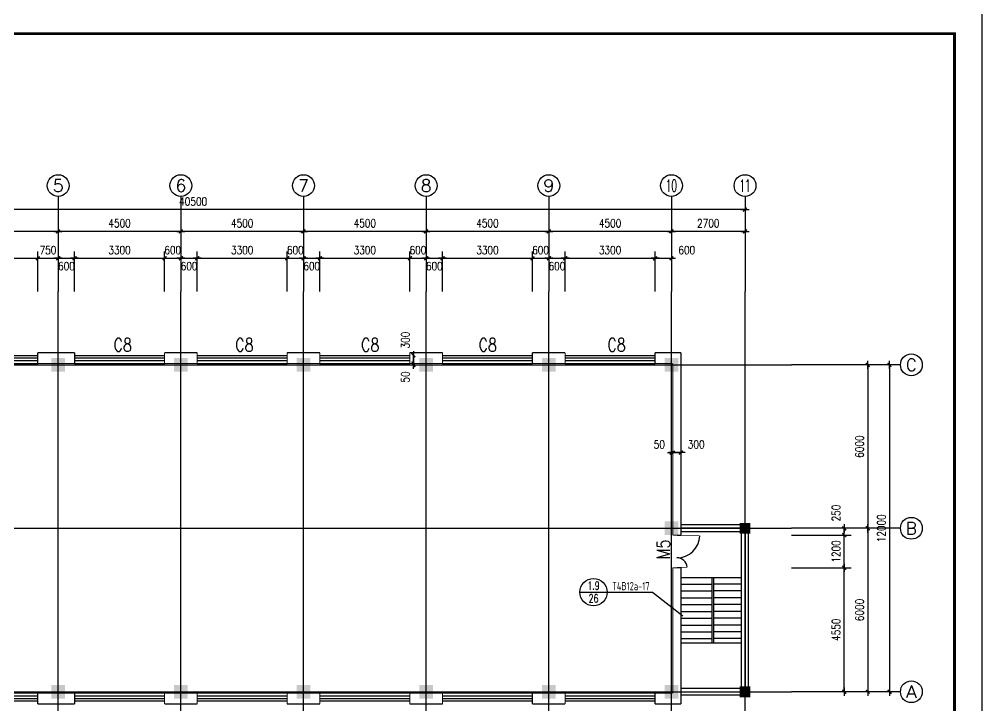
# Model space of a CAD drawing. Extents: x -354 to 59046, y -31184 to 54816.
# Drawn here: x 23731 to 59046, y -13862 to 11341 of the extents above; entities that cross this region are included whole.
import ezdxf
from ezdxf.enums import TextEntityAlignment as Align

# ---------------------------------------------------------------- set-up
doc = ezdxf.new("R2010")
doc.units = 0
doc.header["$LTSCALE"] = 1000
doc.header["$MEASUREMENT"] = 0
doc.layers.get('0').update_dxf_attribs({"linetype": 'CONTINUOUS'})
doc.layers.get('DEFPOINTS').update_dxf_attribs({"linetype": 'CONTINUOUS'})
for name, color, linetype in [('AXIS', 3, 'CONTINUOUS'), ('AXIS_TEXT', 7, 'CONTINUOUS'), ('COLUMN', 7, 'CONTINUOUS'), ('DOTE', 1, 'CONTINUOUS'), ('PUB_DIM', 3, 'CONTINUOUS'), ('PUB_TEXT', 7, 'CONTINUOUS'), ('PUB_TITLE', 4, 'CONTINUOUS'), ('STAIR', 2, 'CONTINUOUS'), ('WALL', 7, 'CONTINUOUS'), ('WINDOW', 2, 'CONTINUOUS'), ('WINDOW_TEXT', 7, 'CONTINUOUS')]:
    doc.layers.add(name, color=color, linetype=linetype)
doc.styles.add('_HZTXT', font='txt.shx', dxfattribs={"width": 0.8, "bigfont": 'hztxt.shx'})
doc.styles.add('COMPLEX', font='COMPLEX')
doc.styles.add('DIM_FONT', font='txt.shx', dxfattribs={"width": 0.8, "bigfont": 'hztxt.shx'})
doc.styles.add('SIMPLEX', font='SIMPLEX.SHX')
doc.styles.get("Standard").update_dxf_attribs({"font": 'txt.shx'})
doc.styles.add('线体', font='gbxwxt.shx', dxfattribs={"width": 0.85, "height": 250, "bigfont": 'gbhzfs.shx'})
doc.dimstyles.new('AXIS', dxfattribs={"dimtxt": 300, "dimasz": 1, "dimexe": 250, "dimexo": 300, "dimgap": 150, "dimtad": 1, "dimdec": 0, "dimzin": 0, "dimdsep": 46, "dimtxsty": 'DIM_FONT', "dimblk": '_DIMX', "dimcen": 0.09, "dimse1": 1, "dimse2": 1, "dimclrt": 7, "dimadec": 0, "dimazin": 0, "dimtfac": 1, "dimtdec": 0, "dimtix": 1, "dimtmove": 2, "dimatfit": 3, "dimldrblk": '_DIMX', "dimfxl": 0, "dimtolj": 1, "dimtzin": 0, "dimarcsym": 0})
doc.dimstyles.new('DIMA', dxfattribs={"dimtxt": 300, "dimasz": 1, "dimexe": 250, "dimexo": 300, "dimgap": 150, "dimtad": 1, "dimdec": 0, "dimzin": 0, "dimdsep": 46, "dimtxsty": 'DIM_FONT', "dimblk": '_DIMX', "dimcen": 0.09, "dimse1": 1, "dimclrt": 7, "dimadec": 0, "dimazin": 0, "dimtfac": 1, "dimtdec": 0, "dimtix": 1, "dimtmove": 2, "dimatfit": 3, "dimldrblk": '_DIMX', "dimfxl": 0, "dimtolj": 1, "dimtzin": 0, "dimarcsym": 0})
doc.dimstyles.new('DIMB', dxfattribs={"dimtxt": 300, "dimasz": 1, "dimexe": 250, "dimexo": 300, "dimgap": 150, "dimtad": 1, "dimdec": 0, "dimzin": 0, "dimdsep": 46, "dimtxsty": 'DIM_FONT', "dimblk": '_DIMX', "dimcen": 0.09, "dimse2": 1, "dimclrt": 7, "dimadec": 0, "dimazin": 0, "dimtfac": 1, "dimtdec": 0, "dimtix": 1, "dimtmove": 2, "dimatfit": 3, "dimldrblk": '_DIMX', "dimfxl": 0, "dimtolj": 1, "dimtzin": 0, "dimarcsym": 0})
doc.dimstyles.new('DIMN', dxfattribs={"dimtxt": 300, "dimasz": 1, "dimexe": 250, "dimexo": 300, "dimgap": 150, "dimtad": 1, "dimdec": 0, "dimzin": 0, "dimdsep": 46, "dimtxsty": 'DIM_FONT', "dimblk": '_DIMX', "dimcen": 0.09, "dimclrt": 7, "dimadec": 0, "dimazin": 0, "dimtfac": 1, "dimtdec": 0, "dimtix": 1, "dimtmove": 2, "dimatfit": 3, "dimldrblk": '_DIMX', "dimfxl": 0, "dimtolj": 1, "dimtzin": 0, "dimarcsym": 0})

# ---------------------------------------------------------------- blocks, each defined once
blk = doc.blocks.new('_DIMX')
blk.add_line((-150, 0), (150, 0))
at = {"const_width": 50}
blk.add_lwpolyline([(-70, -70), (70, 70)], dxfattribs=at)
blk = doc.blocks.new('*D69')
at = {"layer": 'AXIS', "color": 0, "lineweight": -2}
blk.add_line((54864, -1348), (54864, -7346), dxfattribs=at)
at = {"layer": 'DEFPOINTS', "color": 0}
for p in [(51764, -1347), (51764, -7347), (54864, -7347)]:
    blk.add_point(p, dxfattribs=at)
at = {"layer": 'AXIS', "color": 0, "lineweight": -2}
for p, rotation in [((54864, -1347), 90), ((54864, -7347), 270)]:
    blk.add_blockref('_DIMX', p, dxfattribs=dict(at, rotation=rotation))
at = {"layer": 'AXIS', "color": 7, "insert": (54564, -4347), "char_height": 300, "attachment_point": 5, "rotation": 90, "style": 'DIM_FONT'}
blk.add_mtext('\\A1;6000', dxfattribs=at)
blk = doc.blocks.new('*D71')
at = {"layer": 'AXIS', "color": 0, "lineweight": -2}
blk.add_line((55664, -1348), (55664, -13346), dxfattribs=at)
at = {"layer": 'DEFPOINTS', "color": 0}
for p in [(51764, -1347), (51764, -13347), (55664, -13347)]:
    blk.add_point(p, dxfattribs=at)
at = {"layer": 'AXIS', "color": 0, "lineweight": -2}
for p, rotation in [((55664, -1347), 90), ((55664, -13347), 270)]:
    blk.add_blockref('_DIMX', p, dxfattribs=dict(at, rotation=rotation))
at = {"layer": 'AXIS', "color": 7, "insert": (55364, -7347), "char_height": 300, "attachment_point": 5, "rotation": 90, "style": 'DIM_FONT'}
blk.add_mtext('\\A1;12000', dxfattribs=at)
blk = doc.blocks.new('*D70')
at = {"layer": 'AXIS', "color": 0, "lineweight": -2}
blk.add_line((54864, -7348), (54864, -13346), dxfattribs=at)
at = {"layer": 'DEFPOINTS', "color": 0}
for p in [(51767, -7347), (51767, -13347), (54864, -13347)]:
    blk.add_point(p, dxfattribs=at)
at = {"layer": 'AXIS', "color": 0, "lineweight": -2}
for p, rotation in [((54864, -7347), 90), ((54864, -13347), 270)]:
    blk.add_blockref('_DIMX', p, dxfattribs=dict(at, rotation=rotation))
at = {"layer": 'AXIS', "color": 7, "insert": (54564, -10347), "char_height": 300, "attachment_point": 5, "rotation": 90, "style": 'DIM_FONT'}
blk.add_mtext('\\A1;6000', dxfattribs=at)
blk = doc.blocks.new('*D54')
at = {"layer": 'AXIS', "color": 0, "lineweight": -2}
blk.add_line((50360, 4351), (9862, 4351), dxfattribs=at)
at = {"layer": 'DEFPOINTS', "color": 0}
for p in [(9861, 4351), (9861, 1051), (50361, 1051)]:
    blk.add_point(p, dxfattribs=at)
at = {"layer": 'AXIS', "color": 0, "lineweight": -2, "rotation": 180}
blk.add_blockref('_DIMX', (9861, 4351), dxfattribs=at)
at = {"layer": 'AXIS', "color": 0, "lineweight": -2}
blk.add_blockref('_DIMX', (50361, 4351), dxfattribs=at)
at = {"layer": 'AXIS', "color": 7, "insert": (30111, 4651), "char_height": 300, "attachment_point": 5, "style": 'DIM_FONT'}
blk.add_mtext('\\A1;40500', dxfattribs=at)
blk = doc.blocks.new('_WBLK')
for p, q in [((-0.5, 0.5), (0.5, 0.5)), ((0.5, 0.167), (-0.5, 0.167)), ((0.5, -0.167), (-0.5, -0.167)), ((-0.5, -0.5), (0.5, -0.5))]:
    blk.add_line(p, q)
at = {"layer": 'WINDOW_TEXT', "style": 'SIMPLEX', "flags": 9}
blk.add_attdef('A', text='', height=1, dxfattribs=at).set_placement((0, 1.5), align=Align.MIDDLE)
blk = doc.blocks.new('*D47')
at = {"layer": 'AXIS', "color": 0, "lineweight": -2}
blk.add_line((38660, 3551), (34162, 3551), dxfattribs=at)
at = {"layer": 'DEFPOINTS', "color": 0}
for p in [(34161, 5534), (38661, 5534), (34161, 3551)]:
    blk.add_point(p, dxfattribs=at)
at = {"layer": 'AXIS', "color": 0, "lineweight": -2, "rotation": 180}
blk.add_blockref('_DIMX', (34161, 3551), dxfattribs=at)
at = {"layer": 'AXIS', "color": 0, "lineweight": -2}
blk.add_blockref('_DIMX', (38661, 3551), dxfattribs=at)
at = {"layer": 'AXIS', "color": 7, "insert": (36411, 3851), "char_height": 300, "attachment_point": 5, "style": 'DIM_FONT'}
blk.add_mtext('\\A1;4500', dxfattribs=at)
blk = doc.blocks.new('*D49')
at = {"layer": 'AXIS', "color": 0, "lineweight": -2}
blk.add_line((29660, 3551), (25162, 3551), dxfattribs=at)
at = {"layer": 'DEFPOINTS', "color": 0}
for p in [(25161, 5534), (29661, 5534), (25161, 3551)]:
    blk.add_point(p, dxfattribs=at)
at = {"layer": 'AXIS', "color": 0, "lineweight": -2, "rotation": 180}
blk.add_blockref('_DIMX', (25161, 3551), dxfattribs=at)
at = {"layer": 'AXIS', "color": 0, "lineweight": -2}
blk.add_blockref('_DIMX', (29661, 3551), dxfattribs=at)
at = {"layer": 'AXIS', "color": 7, "insert": (27411, 3851), "char_height": 300, "attachment_point": 5, "style": 'DIM_FONT'}
blk.add_mtext('\\A1;4500', dxfattribs=at)
blk = doc.blocks.new('*D50')
at = {"layer": 'AXIS', "color": 0, "lineweight": -2}
blk.add_line((25160, 3551), (20362, 3551), dxfattribs=at)
at = {"layer": 'DEFPOINTS', "color": 0}
for p in [(20361, 5534), (25161, 5534), (20361, 3551)]:
    blk.add_point(p, dxfattribs=at)
at = {"layer": 'AXIS', "color": 0, "lineweight": -2, "rotation": 180}
blk.add_blockref('_DIMX', (20361, 3551), dxfattribs=at)
at = {"layer": 'AXIS', "color": 0, "lineweight": -2}
blk.add_blockref('_DIMX', (25161, 3551), dxfattribs=at)
at = {"layer": 'AXIS', "color": 7, "insert": (22761, 3851), "char_height": 300, "attachment_point": 5, "style": 'DIM_FONT'}
blk.add_mtext('\\A1;4800', dxfattribs=at)
blk = doc.blocks.new('_FZH')
blk.add_solid([(-0.5, -0.5), (0.5, -0.5), (-0.5, 0.5), (0.5, 0.5)])
blk = doc.blocks.new('_AXISO')
blk.add_circle((0, 0), 0.5)
at = {"layer": 'AXIS_TEXT', "style": 'COMPLEX', "width": 1.041667}
blk.add_attdef('A', text='', height=0.56, dxfattribs=at).set_placement((-0.25, -0.28), (0.25, -0.28), align=Align.FIT)
blk = doc.blocks.new('*D48')
at = {"layer": 'AXIS', "color": 0, "lineweight": -2}
blk.add_line((34160, 3551), (29662, 3551), dxfattribs=at)
at = {"layer": 'DEFPOINTS', "color": 0}
for p in [(29661, 5534), (34161, 5534), (29661, 3551)]:
    blk.add_point(p, dxfattribs=at)
at = {"layer": 'AXIS', "color": 0, "lineweight": -2, "rotation": 180}
blk.add_blockref('_DIMX', (29661, 3551), dxfattribs=at)
at = {"layer": 'AXIS', "color": 0, "lineweight": -2}
blk.add_blockref('_DIMX', (34161, 3551), dxfattribs=at)
at = {"layer": 'AXIS', "color": 7, "insert": (31911, 3851), "char_height": 300, "attachment_point": 5, "style": 'DIM_FONT'}
blk.add_mtext('\\A1;4500', dxfattribs=at)
blk = doc.blocks.new('*D45')
at = {"layer": 'AXIS', "color": 0, "lineweight": -2}
blk.add_line((47660, 3551), (43162, 3551), dxfattribs=at)
at = {"layer": 'DEFPOINTS', "color": 0}
for p in [(43161, 5534), (47661, 5534), (43161, 3551)]:
    blk.add_point(p, dxfattribs=at)
at = {"layer": 'AXIS', "color": 0, "lineweight": -2, "rotation": 180}
blk.add_blockref('_DIMX', (43161, 3551), dxfattribs=at)
at = {"layer": 'AXIS', "color": 0, "lineweight": -2}
blk.add_blockref('_DIMX', (47661, 3551), dxfattribs=at)
at = {"layer": 'AXIS', "color": 7, "insert": (45411, 3851), "char_height": 300, "attachment_point": 5, "style": 'DIM_FONT'}
blk.add_mtext('\\A1;4500', dxfattribs=at)
blk = doc.blocks.new('*D46')
at = {"layer": 'AXIS', "color": 0, "lineweight": -2}
blk.add_line((43160, 3551), (38662, 3551), dxfattribs=at)
at = {"layer": 'DEFPOINTS', "color": 0}
for p in [(38661, 5534), (43161, 5534), (38661, 3551)]:
    blk.add_point(p, dxfattribs=at)
at = {"layer": 'AXIS', "color": 0, "lineweight": -2, "rotation": 180}
blk.add_blockref('_DIMX', (38661, 3551), dxfattribs=at)
at = {"layer": 'AXIS', "color": 0, "lineweight": -2}
blk.add_blockref('_DIMX', (43161, 3551), dxfattribs=at)
at = {"layer": 'AXIS', "color": 7, "insert": (40911, 3851), "char_height": 300, "attachment_point": 5, "style": 'DIM_FONT'}
blk.add_mtext('\\A1;4500', dxfattribs=at)
blk = doc.blocks.new('*D44')
at = {"layer": 'AXIS', "color": 0, "lineweight": -2}
blk.add_line((50360, 3551), (47662, 3551), dxfattribs=at)
at = {"layer": 'DEFPOINTS', "color": 0}
for p in [(47661, 3551), (47661, 1051), (50361, 1051)]:
    blk.add_point(p, dxfattribs=at)
at = {"layer": 'AXIS', "color": 0, "lineweight": -2, "rotation": 180}
blk.add_blockref('_DIMX', (47661, 3551), dxfattribs=at)
at = {"layer": 'AXIS', "color": 0, "lineweight": -2}
blk.add_blockref('_DIMX', (50361, 3551), dxfattribs=at)
at = {"layer": 'AXIS', "color": 7, "insert": (49011, 3851), "char_height": 300, "attachment_point": 5, "style": 'DIM_FONT'}
blk.add_mtext('\\A1;2700', dxfattribs=at)
blk = doc.blocks.new('M_A17ORW')
at = {"const_width": 0.02}
for points in [[(-0.481, -0.001), (-0.481, -0.308)], [(0.481, 0.001), (0.481, -0.691)]]:
    blk.add_lwpolyline(points, dxfattribs=at)
for centre, radius, start, end in [((-0.501, -0.003), 0.307, 274.2492, 0.2101), ((0.505, 0.002), 0.699, 180.2762, 268.0603)]:
    blk.add_arc(centre, radius, start, end)
blk = doc.blocks.new('*D184')
at = {"layer": 'DEFPOINTS', "color": 0}
for p in [(25161, 2566), (24411, 1051), (25161, 1051)]:
    blk.add_point(p, dxfattribs=at)
at = {"layer": 'PUB_DIM', "color": 0, "lineweight": -2}
for p, q in [((24410, 2566), (24409, 2566)), ((24411, 1351), (24411, 2816)), ((24411, 2566), (25161, 2566)), ((25162, 2566), (25163, 2566))]:
    blk.add_line(p, q, dxfattribs=at)
blk.add_blockref('_DIMX', (24411, 2566), dxfattribs=at)
at = {"layer": 'PUB_DIM', "color": 0, "lineweight": -2, "rotation": 180}
blk.add_blockref('_DIMX', (25161, 2566), dxfattribs=at)
at = {"layer": 'PUB_DIM', "color": 7, "insert": (24786, 2866), "char_height": 300, "attachment_point": 5, "style": 'DIM_FONT'}
blk.add_mtext('\\A1;750', dxfattribs=at)
blk = doc.blocks.new('*D187')
at = {"layer": 'DEFPOINTS', "color": 0}
for p in [(29661, 2566), (29061, 1051), (29661, 1051)]:
    blk.add_point(p, dxfattribs=at)
at = {"layer": 'PUB_DIM', "color": 0, "lineweight": -2}
for p, q in [((29060, 2566), (29059, 2566)), ((29061, 1351), (29061, 2816)), ((29061, 2566), (29661, 2566)), ((29662, 2566), (29663, 2566))]:
    blk.add_line(p, q, dxfattribs=at)
blk.add_blockref('_DIMX', (29061, 2566), dxfattribs=at)
at = {"layer": 'PUB_DIM', "color": 0, "lineweight": -2, "rotation": 180}
blk.add_blockref('_DIMX', (29661, 2566), dxfattribs=at)
at = {"layer": 'PUB_DIM', "color": 7, "insert": (29361, 2866), "char_height": 300, "attachment_point": 5, "style": 'DIM_FONT'}
blk.add_mtext('\\A1;600', dxfattribs=at)
blk = doc.blocks.new('*D190')
at = {"layer": 'DEFPOINTS', "color": 0}
for p in [(34161, 2566), (33561, 1051), (34161, 1051)]:
    blk.add_point(p, dxfattribs=at)
at = {"layer": 'PUB_DIM', "color": 0, "lineweight": -2}
for p, q in [((33560, 2566), (33559, 2566)), ((33561, 1351), (33561, 2816)), ((33561, 2566), (34161, 2566)), ((34162, 2566), (34163, 2566))]:
    blk.add_line(p, q, dxfattribs=at)
blk.add_blockref('_DIMX', (33561, 2566), dxfattribs=at)
at = {"layer": 'PUB_DIM', "color": 0, "lineweight": -2, "rotation": 180}
blk.add_blockref('_DIMX', (34161, 2566), dxfattribs=at)
at = {"layer": 'PUB_DIM', "color": 7, "insert": (33861, 2866), "char_height": 300, "attachment_point": 5, "style": 'DIM_FONT'}
blk.add_mtext('\\A1;600', dxfattribs=at)
blk = doc.blocks.new('*D193')
at = {"layer": 'DEFPOINTS', "color": 0}
for p in [(38661, 2566), (38061, 1051), (38661, 1051)]:
    blk.add_point(p, dxfattribs=at)
at = {"layer": 'PUB_DIM', "color": 0, "lineweight": -2}
for p, q in [((38060, 2566), (38059, 2566)), ((38061, 1351), (38061, 2816)), ((38061, 2566), (38661, 2566)), ((38662, 2566), (38663, 2566))]:
    blk.add_line(p, q, dxfattribs=at)
blk.add_blockref('_DIMX', (38061, 2566), dxfattribs=at)
at = {"layer": 'PUB_DIM', "color": 0, "lineweight": -2, "rotation": 180}
blk.add_blockref('_DIMX', (38661, 2566), dxfattribs=at)
at = {"layer": 'PUB_DIM', "color": 7, "insert": (38361, 2866), "char_height": 300, "attachment_point": 5, "style": 'DIM_FONT'}
blk.add_mtext('\\A1;600', dxfattribs=at)
blk = doc.blocks.new('*D196')
at = {"layer": 'DEFPOINTS', "color": 0}
for p in [(43161, 2566), (42561, 1051), (43161, 1051)]:
    blk.add_point(p, dxfattribs=at)
at = {"layer": 'PUB_DIM', "color": 0, "lineweight": -2}
for p, q in [((42560, 2566), (42559, 2566)), ((42561, 1351), (42561, 2816)), ((42561, 2566), (43161, 2566)), ((43162, 2566), (43163, 2566))]:
    blk.add_line(p, q, dxfattribs=at)
blk.add_blockref('_DIMX', (42561, 2566), dxfattribs=at)
at = {"layer": 'PUB_DIM', "color": 0, "lineweight": -2, "rotation": 180}
blk.add_blockref('_DIMX', (43161, 2566), dxfattribs=at)
at = {"layer": 'PUB_DIM', "color": 7, "insert": (42861, 2866), "char_height": 300, "attachment_point": 5, "style": 'DIM_FONT'}
blk.add_mtext('\\A1;600', dxfattribs=at)
blk = doc.blocks.new('*D229')
at = {"layer": 'DEFPOINTS', "color": 0}
for p in [(51764, -7347), (54001, -7347), (51764, -7597)]:
    blk.add_point(p, dxfattribs=at)
at = {"layer": 'PUB_DIM', "color": 0, "lineweight": -2}
for p, q in [((54001, -7346), (54001, -7345)), ((54001, -7597), (54001, -7347)), ((52064, -7597), (54251, -7597)), ((54001, -7598), (54001, -7599))]:
    blk.add_line(p, q, dxfattribs=at)
for p, rotation in [((54001, -7347), 270), ((54001, -7597), 90)]:
    blk.add_blockref('_DIMX', p, dxfattribs=dict(at, rotation=rotation))
at = {"layer": 'PUB_DIM', "color": 7, "insert": (53701, -6787), "char_height": 300, "attachment_point": 5, "rotation": 90, "style": 'DIM_FONT'}
blk.add_mtext('\\A1;250', dxfattribs=at)
blk = doc.blocks.new('*D259')
at = {"layer": 'DEFPOINTS', "color": 0}
for p in [(47661, -3569), (47711, -3569), (47711, -4569)]:
    blk.add_point(p, dxfattribs=at)
at = {"layer": 'PUB_DIM', "color": 0, "lineweight": -2}
for p, q in [((47660, -4569), (47659, -4569)), ((47661, -4569), (47711, -4569)), ((47712, -4569), (47713, -4569))]:
    blk.add_line(p, q, dxfattribs=at)
blk.add_blockref('_DIMX', (47661, -4569), dxfattribs=at)
at = {"layer": 'PUB_DIM', "color": 0, "lineweight": -2, "rotation": 180}
blk.add_blockref('_DIMX', (47711, -4569), dxfattribs=at)
at = {"layer": 'PUB_DIM', "color": 7, "insert": (47214, -4269), "char_height": 300, "attachment_point": 5, "style": 'DIM_FONT'}
blk.add_mtext('\\A1;50', dxfattribs=at)
blk = doc.blocks.new('*D260')
at = {"layer": 'DEFPOINTS', "color": 0}
for p in [(47711, -3569), (48011, -3569), (48011, -4569)]:
    blk.add_point(p, dxfattribs=at)
at = {"layer": 'PUB_DIM', "color": 0, "lineweight": -2}
for p, q in [((47710, -4569), (47709, -4569)), ((47711, -4569), (48011, -4569)), ((48012, -4569), (48013, -4569))]:
    blk.add_line(p, q, dxfattribs=at)
blk.add_blockref('_DIMX', (47711, -4569), dxfattribs=at)
at = {"layer": 'PUB_DIM', "color": 0, "lineweight": -2, "rotation": 180}
blk.add_blockref('_DIMX', (48011, -4569), dxfattribs=at)
at = {"layer": 'PUB_DIM', "color": 7, "insert": (48571, -4269), "char_height": 300, "attachment_point": 5, "style": 'DIM_FONT'}
blk.add_mtext('\\A1;300', dxfattribs=at)
blk = doc.blocks.new('*D261')
at = {"layer": 'DEFPOINTS', "color": 0}
for p in [(37196, -1297), (37196, -1347), (38196, -1297)]:
    blk.add_point(p, dxfattribs=at)
at = {"layer": 'PUB_DIM', "color": 0, "lineweight": -2}
for p, q in [((38196, -1296), (38196, -1295)), ((38196, -1347), (38196, -1297)), ((38196, -1348), (38196, -1349))]:
    blk.add_line(p, q, dxfattribs=at)
for p, rotation in [((38196, -1297), 270), ((38196, -1347), 90)]:
    blk.add_blockref('_DIMX', p, dxfattribs=dict(at, rotation=rotation))
at = {"layer": 'PUB_DIM', "color": 7, "insert": (37896, -1793), "char_height": 300, "attachment_point": 5, "rotation": 90, "style": 'DIM_FONT'}
blk.add_mtext('\\A1;50', dxfattribs=at)
blk = doc.blocks.new('*D262')
at = {"layer": 'DEFPOINTS', "color": 0}
for p in [(37196, -997), (38196, -997), (37196, -1297)]:
    blk.add_point(p, dxfattribs=at)
at = {"layer": 'PUB_DIM', "color": 0, "lineweight": -2}
for p, q in [((38196, -996), (38196, -995)), ((38196, -1297), (38196, -997)), ((38196, -1298), (38196, -1299))]:
    blk.add_line(p, q, dxfattribs=at)
for p, rotation in [((38196, -997), 270), ((38196, -1297), 90)]:
    blk.add_blockref('_DIMX', p, dxfattribs=dict(at, rotation=rotation))
at = {"layer": 'PUB_DIM', "color": 7, "insert": (37896, -437), "char_height": 300, "attachment_point": 5, "rotation": 90, "style": 'DIM_FONT'}
blk.add_mtext('\\A1;300', dxfattribs=at)

msp = doc.modelspace()

# ---------------------------------------------------------------- linework, layer by layer
for p, q in [((50360.8, -7222.2), (48010.8, -7222.2)), ((50360.8, -7347.2), (48010.8, -7347.2)), ((50235.8, -13463.4), (50235.8, -7257.6)), ((50360.8, -7347.2), (50360.8, -13347.2)), ((50485.8, -13463.4), (50485.8, -7257.6)), ((50360.8, -7472.2), (48010.8, -7472.2)), ((48010.8, -9147.2), (50235.8, -9147.2)), ((49160.8, -11547.2), (49160.8, -9147.2)), ((49210.8, -11547.2), (49210.8, -9147.2)), ((48010.8, -9397.2), (49160.8, -9397.2)), ((50235.8, -9397.2), (49210.8, -9397.2)), ((48010.8, -9647.2), (49160.8, -9647.2)), ((50235.8, -9647.2), (49210.8, -9647.2)), ((48010.8, -9897.2), (49160.8, -9897.2)), ((48010.8, -10147.2), (49160.8, -10147.2)), ((50235.8, -9897.2), (49210.8, -9897.2)), ((50235.8, -10147.2), (49210.8, -10147.2)), ((48010.8, -10397.2), (49160.8, -10397.2)), ((50235.8, -10397.2), (49210.8, -10397.2)), ((48010.8, -10647.2), (49160.8, -10647.2)), ((48010.8, -10897.2), (49160.8, -10897.2)), ((50235.8, -10647.2), (49210.8, -10647.2)), ((50235.8, -10897.2), (49210.8, -10897.2)), ((48010.8, -11147.2), (49160.8, -11147.2)), ((50235.8, -11147.2), (49210.8, -11147.2)), ((48010.8, -11397.2), (49160.8, -11397.2)), ((48010.8, -11547.2), (50235.8, -11547.2)), ((50235.8, -11397.2), (49210.8, -11397.2)), ((50480.8, -13222.2), (48010.8, -13222.2)), ((50480.8, -13472.2), (48010.8, -13472.2))]:
    msp.add_line(p, q)
at = {"layer": 'AXIS'}
for p, q in [((25160.8, 4833.6), (25160.8, 1350.6)), ((29660.8, 4833.6), (29660.8, 1350.6)), ((34160.8, 4833.6), (34160.8, 1350.6)), ((38660.8, 4833.6), (38660.8, 1350.6)), ((43160.8, 4833.6), (43160.8, 1350.6)), ((47660.8, 4833.6), (47660.8, 1350.6)), ((50360.8, 4833.6), (50360.8, 1350.6)), ((56063.7, -1347.2), (52063.7, -1347.2)), ((56063.7, -7347.2), (52063.7, -7347.2)), ((56063.7, -13347.2), (52063.7, -13347.2))]:
    msp.add_line(p, q, dxfattribs=at)
at = {"layer": 'DOTE'}
for p, q in [((25160.8, -16410.6), (25160.8, 1350.6)), ((29660.8, -16410.6), (29660.8, 1350.6)), ((34160.8, -16410.6), (34160.8, 1350.6)), ((38660.8, -16410.6), (38660.8, 1350.6)), ((43160.8, -16410.6), (43160.8, 1350.6)), ((47660.8, -16410.6), (47660.8, 1350.6)), ((50360.8, -16410.6), (50360.8, 1350.6)), ((7878.1, -1347.2), (52063.7, -1347.2)), ((7878.1, -7347.2), (52063.7, -7347.2)), ((7878.1, -13347.2), (52063.7, -13347.2))]:
    msp.add_line(p, q, dxfattribs=at)
at = {"layer": 'PUB_TITLE'}
msp.add_lwpolyline([(-353.5, -30183.6), (-353.5, 11816.4), (59046.5, 11816.4), (59046.5, -30183.6)], close=True, dxfattribs=at)
at = {"layer": 'PUB_TITLE', "const_width": 100}
msp.add_lwpolyline([(2146.5, -29183.6), (58046.5, -29183.6), (58046.5, 10816.4), (2146.5, 10816.4)], close=True, dxfattribs=at)
at = {"layer": 'STAIR'}
for p, q in [((44303, -9692.3), (46968.8, -9692.3)), ((46968.8, -9692.3), (48073.6, -10558))]:
    msp.add_line(p, q, dxfattribs=at)
msp.add_circle((44803, -9692.3), 500, dxfattribs=at)
at = {"layer": 'WALL', "const_width": 45}
for points in [[(25760.8, -897.2), (24410.8, -897.2)], [(24410.8, -897.2), (24410.8, -1297.2)], [(25760.8, -897.2), (25760.8, -1297.2)], [(30260.8, -897.2), (29060.8, -897.2)], [(29060.8, -897.2), (29060.8, -1297.2)], [(30260.8, -897.2), (30260.8, -1297.2)], [(34760.8, -897.2), (33560.8, -897.2)], [(33560.8, -897.2), (33560.8, -1297.2)], [(34760.8, -897.2), (34760.8, -1297.2)], [(39260.8, -897.2), (38060.8, -897.2)], [(38060.8, -897.2), (38060.8, -1297.2)], [(39260.8, -897.2), (39260.8, -1297.2)], [(42560.8, -897.2), (42560.8, -1297.2)], [(43760.8, -897.2), (42560.8, -897.2)], [(43760.8, -897.2), (43760.8, -1297.2)], [(47060.8, -897.2), (47060.8, -1297.2)], [(48010.8, -897.2), (47060.8, -897.2)], [(48010.8, -7597.2), (48010.8, -897.2)], [(25760.8, -1297.2), (24410.8, -1297.2)], [(29060.8, -1297.2), (30260.8, -1297.2)], [(34760.8, -1297.2), (33560.8, -1297.2)], [(39260.8, -1297.2), (38060.8, -1297.2)], [(43760.8, -1297.2), (42560.8, -1297.2)], [(47710.8, -1297.2), (47060.8, -1297.2)], [(47710.8, -7597.2), (47710.8, -1297.2)], [(47710.8, -7597.2), (48010.8, -7597.2)], [(47710.8, -8797.2), (48010.8, -8797.2)], [(47710.8, -13397.2), (47710.8, -8797.2)], [(48010.8, -13797.2), (48010.8, -8797.2)], [(24410.8, -13397.2), (25760.8, -13397.2)], [(24410.8, -13797.2), (24410.8, -13397.2)], [(25760.8, -13797.2), (25760.8, -13397.2)], [(29060.8, -13397.2), (30260.8, -13397.2)], [(29060.8, -13797.2), (29060.8, -13397.2)], [(30260.8, -13797.2), (30260.8, -13397.2)], [(33560.8, -13397.2), (34760.8, -13397.2)], [(33560.8, -13797.2), (33560.8, -13397.2)], [(34760.8, -13797.2), (34760.8, -13397.2)], [(38060.8, -13397.2), (39260.8, -13397.2)], [(38060.8, -13797.2), (38060.8, -13397.2)], [(39260.8, -13797.2), (39260.8, -13397.2)], [(42560.8, -13397.2), (43760.8, -13397.2)], [(42560.8, -13797.2), (42560.8, -13397.2)], [(43760.8, -13797.2), (43760.8, -13397.2)], [(47060.8, -13397.2), (47710.8, -13397.2)], [(47060.8, -13797.2), (47060.8, -13397.2)], [(24410.8, -13797.2), (25760.8, -13797.2)], [(29060.8, -13797.2), (30260.8, -13797.2)], [(33560.8, -13797.2), (34760.8, -13797.2)], [(38060.8, -13797.2), (39260.8, -13797.2)], [(42560.8, -13797.2), (43760.8, -13797.2)], [(47060.8, -13797.2), (48010.8, -13797.2)]]:
    msp.add_lwpolyline(points, dxfattribs=at)

# ---------------------------------------------------------------- block references
at = {"layer": 'AXIS'}
ref = msp.add_blockref('_AXISO', (25160.8, 5233.6), dxfattribs=dict(at, xscale=800, yscale=800, zscale=800))
ref.add_attrib('A', '5', dxfattribs={"layer": 'AXIS_TEXT', "height": 448, "style": 'COMPLEX', "width": 1.339286}).set_placement((24960.8, 5009.6), (25360.8, 5009.6), align=Align.FIT)
ref = msp.add_blockref('_AXISO', (29660.8, 5233.6), dxfattribs=dict(at, xscale=800, yscale=800, zscale=800))
ref.add_attrib('A', '6', dxfattribs={"layer": 'AXIS_TEXT', "height": 448, "style": 'COMPLEX', "width": 1.339286}).set_placement((29460.8, 5009.6), (29860.8, 5009.6), align=Align.FIT)
ref = msp.add_blockref('_AXISO', (34160.8, 5233.6), dxfattribs=dict(at, xscale=800, yscale=800, zscale=800))
ref.add_attrib('A', '7', dxfattribs={"layer": 'AXIS_TEXT', "height": 448, "style": 'COMPLEX', "width": 1.339286}).set_placement((33960.8, 5009.6), (34360.8, 5009.6), align=Align.FIT)
ref = msp.add_blockref('_AXISO', (38660.8, 5233.6), dxfattribs=dict(at, xscale=800, yscale=800, zscale=800))
ref.add_attrib('A', '8', dxfattribs={"layer": 'AXIS_TEXT', "height": 448, "style": 'COMPLEX', "width": 1.339286}).set_placement((38460.8, 5009.6), (38860.8, 5009.6), align=Align.FIT)
ref = msp.add_blockref('_AXISO', (43160.8, 5233.6), dxfattribs=dict(at, xscale=800, yscale=800, zscale=800))
ref.add_attrib('A', '9', dxfattribs={"layer": 'AXIS_TEXT', "height": 448, "style": 'COMPLEX', "width": 1.339286}).set_placement((42960.8, 5009.6), (43360.8, 5009.6), align=Align.FIT)
ref = msp.add_blockref('_AXISO', (47660.8, 5233.6), dxfattribs=dict(at, xscale=800, yscale=800, zscale=800))
ref.add_attrib('A', '10', dxfattribs={"layer": 'AXIS_TEXT', "height": 448, "style": 'COMPLEX', "width": 0.646552}).set_placement((47460.8, 5009.6), (47860.8, 5009.6), align=Align.FIT)
ref = msp.add_blockref('_AXISO', (50360.8, 5233.6), dxfattribs=dict(at, xscale=800, yscale=800, zscale=800))
ref.add_attrib('A', '11', dxfattribs={"layer": 'AXIS_TEXT', "height": 448, "style": 'COMPLEX', "width": 0.78125}).set_placement((50160.8, 5009.6), (50560.8, 5009.6), align=Align.FIT)
ref = msp.add_blockref('_AXISO', (56463.7, -1347.2), dxfattribs=dict(at, xscale=800, yscale=800, zscale=800))
ref.add_attrib('A', 'C', dxfattribs={"layer": 'AXIS_TEXT', "height": 448, "style": 'COMPLEX', "width": 1.25}).set_placement((56263.7, -1571.2), (56663.7, -1571.2), align=Align.FIT)
ref = msp.add_blockref('_AXISO', (56463.7, -7347.2), dxfattribs=dict(at, xscale=800, yscale=800, zscale=800))
ref.add_attrib('A', 'B', dxfattribs={"layer": 'AXIS_TEXT', "height": 448, "style": 'COMPLEX', "width": 1.102941}).set_placement((56263.7, -7571.2), (56663.7, -7571.2), align=Align.FIT)
at = {"layer": 'AXIS', "xscale": 800, "yscale": 800, "zscale": 800}
msp.add_blockref('_AXISO', (56463.7, -13347.2), dxfattribs=at).add_auto_attribs({'A': 'A'})
at = {"layer": 'COLUMN'}
for p, xscale, yscale, zscale in [((25160.8, -1347.2), 500, 500, 500), ((29660.8, -1347.2), 500, 500, 500), ((34160.8, -1347.2), 500, 500, 500), ((38660.8, -1347.2), 500, 500, 500), ((43160.8, -1347.2), 500, 500, 500), ((47660.8, -1347.2), 500, 500, 500), ((47660.8, -7347.2), 500, 500, 500), ((50360.8, -7347.2), 400, 400, 400), ((25160.8, -13347.2), 500, 500, 500), ((29660.8, -13347.2), 500, 500, 500), ((34160.8, -13347.2), 500, 500, 500), ((38660.8, -13347.2), 500, 500, 500), ((43160.8, -13347.2), 500, 500, 500), ((47660.8, -13347.2), 500, 500, 500), ((50360.8, -13347.2), 400, 400, 400)]:
    msp.add_blockref('_FZH', p, dxfattribs=dict(at, xscale=xscale, yscale=yscale, zscale=zscale))
at = {"layer": 'WINDOW', "xscale": 3300, "zscale": 3300}
for p, yscale in [((22760.8, -1147.2), 299.9999999999981), ((27410.8, -1147.2), 299.9999999999981), ((31910.8, -1147.2), 299.9999999999981), ((36410.8, -1147.2), 300), ((40910.8, -1147.2), 299.9999999999981), ((45410.8, -1147.2), 300)]:
    msp.add_blockref('_WBLK', p, dxfattribs=dict(at, yscale=yscale))
at = {"layer": 'WINDOW'}
for name, p, xscale, yscale, zscale, rotation in [('M_A17ORW', (47860.8, -8197.2), 1200, 1200, 1200, 90), ('_WBLK', (22760.8, -13547.2), 3300, 300, 3300, 180), ('_WBLK', (27410.8, -13547.2), 3300, 300, 3300, 180), ('_WBLK', (31910.8, -13547.2), 3300, 300, 3300, 180), ('_WBLK', (36410.8, -13547.2), 3300, 299.9999999999999, 3300, 180), ('_WBLK', (40910.8, -13547.2), 3300, 300, 3300, 180), ('_WBLK', (45410.8, -13547.2), 3300, 300, 3300, 180)]:
    msp.add_blockref(name, p, dxfattribs=dict(at, xscale=xscale, yscale=yscale, zscale=zscale, rotation=rotation))

# ---------------------------------------------------------------- texts
at = {"layer": 'PUB_DIM', "width": 0.7}
for s, p in [('1.9', (44801.3, -9450.5)), ('26', (44801.3, -9920.4))]:
    msp.add_text(s, height=300, dxfattribs=at).set_placement(p, align=Align.MIDDLE)
at = {"layer": 'PUB_TEXT', "style": '_HZTXT', "width": 0.8}
for p in [(27190.3, -851), (31654.6, -851), (36268.9, -851), (40583.2, -851), (45310.1, -851)]:
    msp.add_text('C8', height=480, dxfattribs=at).set_placement(p)
msp.add_text('M5', height=480, rotation=90, dxfattribs=at).set_placement((47605.8, -8482.6))
at = {"layer": 'STAIR', "style": '线体', "width": 0.7}
msp.add_text('T4B12a-17', height=300, dxfattribs=at).set_placement((46170.2, -9469.4), align=Align.MIDDLE)

# ---------------------------------------------------------------- dimensions: what is measured, and where the dimension line sits
at = {"layer": 'AXIS'}
for base, p1, p2, picture, middle in [((20360.8, 3550.6), (25160.8, 5533.6), (20360.8, 5533.6), '*D50', (22760.8, 3850.6)), ((25160.8, 3550.6), (29660.8, 5533.6), (25160.8, 5533.6), '*D49', (27410.8, 3850.6)), ((29660.8, 3550.6), (34160.8, 5533.6), (29660.8, 5533.6), '*D48', (31910.8, 3850.6)), ((34160.8, 3550.6), (38660.8, 5533.6), (34160.8, 5533.6), '*D47', (36410.8, 3850.6)), ((38660.8, 3550.6), (43160.8, 5533.6), (38660.8, 5533.6), '*D46', (40910.8, 3850.6)), ((43160.8, 3550.6), (47660.8, 5533.6), (43160.8, 5533.6), '*D45', (45410.8, 3850.6))]:
    dim = msp.add_linear_dim(base=base, p1=p1, p2=p2, dimstyle='AXIS', dxfattribs=at)
    dim.commit()
    dim.dimension.update_dxf_attribs({"geometry": picture, "text_midpoint": middle})
for p1, p2, distance, picture, middle in [((50360.8, 1050.6), (9860.8, 1050.6), -3300, '*D54', (30110.8, 4650.6)), ((50360.8, 1050.6), (47660.8, 1050.6), -2500, '*D44', (49010.8, 3850.6)), ((51763.7, -1347.2), (51763.7, -7347.2), 3100, '*D69', (54563.7, -4347.2)), ((51763.7, -1347.2), (51763.7, -13347.2), 3900, '*D71', (55363.7, -7347.2))]:
    dim = msp.add_aligned_dim(p1=p1, p2=p2, distance=distance, dimstyle='AXIS', dxfattribs=at)
    dim.commit()
    dim.dimension.update_dxf_attribs({"geometry": picture, "text_midpoint": middle})
dim = msp.add_linear_dim(base=(54863.7, -13347.2), p1=(51767.1, -7347.2), p2=(51767.1, -13347.2), angle=90, dimstyle='AXIS', dxfattribs=at)
dim.commit()
dim.dimension.update_dxf_attribs({"geometry": '*D70', "text_midpoint": (54563.7, -10347.2)})
at = {"layer": 'PUB_DIM'}
for p1, p2, distance, dimstyle in [((21110.8, 1050.6), (24410.8, 1050.6), 1515.2, 'DIMN'), ((25760.8, 1050.6), (29060.8, 1050.6), 1515.2, 'DIMN'), ((30260.8, 1050.6), (33560.8, 1050.6), 1515.2, 'DIMN'), ((34760.8, 1050.6), (38060.8, 1050.6), 1515.2, 'DIMN'), ((39260.8, 1050.6), (42560.8, 1050.6), 1515.2, 'DIMN'), ((43760.8, 1050.6), (47060.8, 1050.6), 1515.2, 'DIMN'), ((51763.7, -8797.2), (51763.7, -7597.2), -2237, 'DIMN'), ((51763.7, -13347.2), (51763.7, -8797.2), -2237, 'DIMA')]:
    msp.add_aligned_dim(p1=p1, p2=p2, distance=distance, dimstyle=dimstyle, dxfattribs=at).render()
for p1, p2, picture, middle in [((24410.8, 1050.6), (25160.8, 1050.6), '*D184', (24785.8, 2865.7)), ((29060.8, 1050.6), (29660.8, 1050.6), '*D187', (29360.8, 2865.7)), ((33560.8, 1050.6), (34160.8, 1050.6), '*D190', (33860.8, 2865.7)), ((38060.8, 1050.6), (38660.8, 1050.6), '*D193', (38360.8, 2865.7)), ((42560.8, 1050.6), (43160.8, 1050.6), '*D196', (42860.8, 2865.7))]:
    dim = msp.add_aligned_dim(p1=p1, p2=p2, distance=1515.2, dimstyle='DIMB', dxfattribs=at)
    dim.commit()
    dim.dimension.update_dxf_attribs({"geometry": picture, "text_midpoint": middle})
for base, p1, p2, location, dimstyle in [((47660.8, 2565.7), (47060.8, 1050.6), (47660.8, 1050.6), (48221.4, 2865.7), 'DIMB'), ((25760.8, 2565.7), (25160.8, 1050.6), (25760.8, 1050.6), (25460.8, 2277.7), 'DIMA'), ((30260.8, 2565.7), (29660.8, 1050.6), (30260.8, 1050.6), (29960.8, 2277.7), 'DIMA'), ((34760.8, 2565.7), (34160.8, 1050.6), (34760.8, 1050.6), (34460.8, 2277.7), 'DIMA'), ((39260.8, 2565.7), (38660.8, 1050.6), (39260.8, 1050.6), (38960.8, 2277.7), 'DIMA'), ((43760.8, 2565.7), (43160.8, 1050.6), (43760.8, 1050.6), (43460.8, 2277.7), 'DIMA')]:
    msp.add_linear_dim(base=base, p1=p1, p2=p2, angle=0, location=location, dimstyle=dimstyle, dxfattribs=at).render()
for base, p1, p2, angle, dimstyle, picture, middle in [((38196.4, -997.2), (37196.4, -1297.2), (37196.4, -997.2), 90, 'AXIS', '*D262', (37896.4, -436.6)), ((38196.4, -1297.2), (37196.4, -1347.2), (37196.4, -1297.2), 90, 'AXIS', '*D261', (37896.4, -1793.5)), ((47710.8, -4568.9), (47660.8, -3568.9), (47710.8, -3568.9), 0, 'AXIS', '*D259', (47214.5, -4268.9)), ((48010.8, -4568.9), (47710.8, -3568.9), (48010.8, -3568.9), 0, 'AXIS', '*D260', (48571.3, -4268.9)), ((54000.7, -7347.2), (51763.7, -7597.2), (51763.7, -7347.2), 90, 'DIMB', '*D229', (53700.7, -6786.6))]:
    dim = msp.add_linear_dim(base=base, p1=p1, p2=p2, angle=angle, dimstyle=dimstyle, dxfattribs=at)
    dim.commit()
    dim.dimension.update_dxf_attribs({"geometry": picture, "text_midpoint": middle, "dimtype": 161})

doc.saveas('drawing.dxf')
